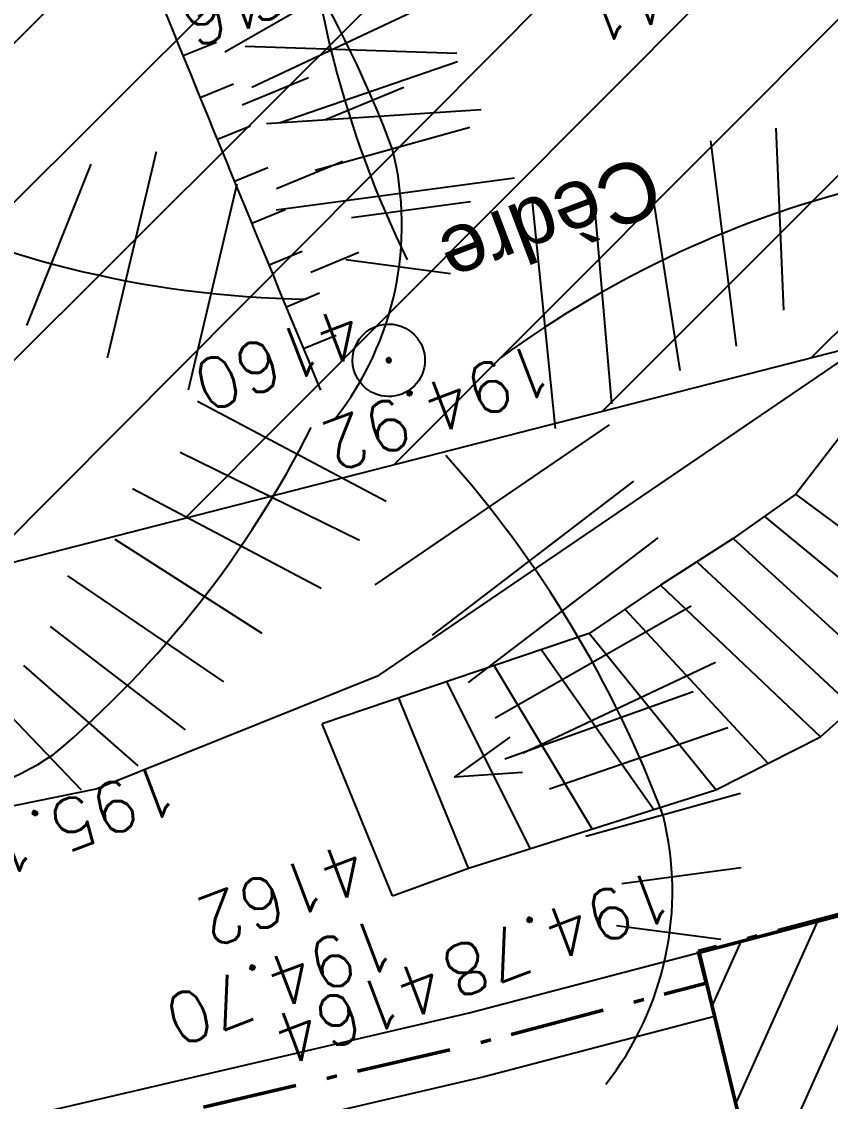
# Model space of a CAD drawing. Header units: centimetres. Extents: x 212517 to 243222, y -357108 to -330212.
# Drawn here: x 233443 to 233984, y -352838 to -352116 of the extents above; entities that cross this region are included whole.
import ezdxf
from ezdxf.enums import TextEntityAlignment as Align
from ezdxf.lldxf.tags import DXFTag

# ---------------------------------------------------------------- set-up
doc = ezdxf.new("R2010")
doc.units = ezdxf.units.CM
doc.linetypes.add('Style de ligne -15', pattern=[2.0832800000000002, 1.25, -0.41656, 0.1388600000000001, -0.2778600000000001])
doc.layers.get('0').update_dxf_attribs({"color": 252})
for name, color, linetype in [('0-EDL-Limite de propriété', 252, 'Continuous'), ('AEP_SSL', 252, 'Continuous'), ('Fond topo - BAT_ANN', 252, 'Continuous'), ('Fond topo - BAT_HAC', 252, 'Continuous'), ('Fond topo - CLO_MUR', 252, 'Continuous'), ('Fond topo - ESPACE_BOISE', 252, 'Continuous'), ('Fond topo - TAL', 252, 'Continuous'), ('Fond topo - TAL_HAC', 252, 'Continuous'), ('Fond topo - VEG', 252, 'Continuous'), ('Fond topo - VEG_TXT_ESSENCE', 252, 'Continuous'), ('Fond topo - Z_500', 252, 'Continuous'), ('prlm-VRD', 2, 'Continuous'), ('SA - béton balayé', 252, 'Continuous'), ('SA - EBC', 252, 'Continuous')]:
    doc.layers.add(name, color=color, linetype=linetype)
doc.layers.add('Fond topo - BAT', color=252, linetype='Continuous', lineweight=50)
doc.layers.add('Fond topo - P', color=252, linetype='Continuous', lineweight=50)
for name, color, linetype, plot in [('Fond topo - N', 252, 'Continuous', False), ('Fond topo - NCACHE', 252, 'Continuous', False), ('Fond topo - ZCACHE', 252, 'Continuous', False)]:
    doc.layers.add(name, color=color, linetype=linetype, plot=plot)
doc.styles.add('2000_ARIAL', font='arial.ttf', dxfattribs={"height": 0.400000006})
doc.styles.add('SIMPLEX', font='simplex_.ttf', dxfattribs={"height": 1.25})
tags = doc.linetypes.add('L1', pattern=[1.0000000298023224, 0.6000000238418579, -0.4000000059604645]).pattern_tags.tags
tags[6:7] = [DXFTag(74, 4), DXFTag(75, 0), DXFTag(340, '0'), DXFTag(46, 0.0), DXFTag(50, 0.0), DXFTag(44, 0.0), DXFTag(45, 0.0)]
tags[4:5] = [DXFTag(74, 4), DXFTag(75, 0), DXFTag(340, '0'), DXFTag(46, 0.0), DXFTag(50, 0.0), DXFTag(44, 0.0), DXFTag(45, 0.0)]

# ---------------------------------------------------------------- blocks, each defined once
blk = doc.blocks.new('Groupe-93-1')
at = {"linetype": 'Style de ligne -15', "lineweight": 50, "ltscale": 50.8, "flags": 128}
blk.add_lwpolyline([(4006.394609720469, -47909.68834525855), (4669.991585523845, -47738.99310571463), (5270.103982145549, -47588.11304046424), (5524.317282135249, -47521.16174032004), (5818.753782112361, -47450.85524026664), (6178.082982856989, -47365.70784074576), (6718.889115626574, -47222.64230386527), (8033.684421379328, -46907.76131383689), (9064.787333256962, -46650.488089197), (9512.901827294589, -46545.94564630301), (10052.32293322778, -46413.51820451529), (10600.87198212838, -46279.29364043982), (11096.09268210626, -46154.2318403414), (11253.70282512403, -46114.57334262641), (11647.41048210359, -46021.60904037268), (11842.75368209577, -47022.44064037116), (11853.57558212972, -47087.63074037345), (11322.41323288179, -47494.67460605414), (11477.84600601888, -48273.72503120215), (11754.49718211389, -48350.09994031699), (12125.36668210721, -48452.48564035208), (12212.35551479554, -48944.09707872184), (12327.4187821219, -49542.05374042304), (12378.1043821404, -49732.93404046806), (12765.67338209844, -50181.35434037955), (12828.24057305551, -50701.20966789038), (13351.77487807965, -50613.72716342719), (13910.589678056, -50518.18596326621), (14793.49687810636, -50371.63416311057), (15546.1961366961, -50223.11751853736), (16407.45376313424, -50074.83962480338), (17478.97495074964, -49870.09156839164), (19172.42823956704, -49476.71054755957), (19326.4063829968, -49436.21867000373), (19321.22462764478, -49414.83761884482), (19577.04648214078, -49347.55574046882), (19894.06428213811, -49273.62144023688), (19899.36485467649, -49295.49275714667), (20951.2141395638, -49062.63392030509), (20779.52236605382, -48879.6302359751), (20629.34478836751, -48621.55946475775), (20567.02413848138, -48408.17069694312), (20487.74118087983, -48130.35493375571), (20449.22586842275, -47871.54001609595), (20430.65921560025, -47654.9843987635), (20428.61554618573, -47531.72503587516), (20440.26417039132, -47396.70607206137), (20521.11617329812, -47066.07901860984), (20588.27912095284, -46931.48534518988), (20894.77060812211, -46577.6378736666), (20360.49931913114, -45796.29225665839), (19834.12346714234, -43992.61227266105), (19800.77094250417, -43406.94181587012), (21121.91656454301, -42860.72737399848), (21353.18401263452, -42772.19703876288), (21891.77343059278, -42548.72819511207), (21875.32658212876, -42508.99784032615), (22608.21988213754, -42207.67824041159)], dxfattribs=at)
blk = doc.blocks.new('ESC01')
at = {"ltscale": 2}
for p, q in [((1.257547, 0.126415), (1.7, 0)), ((1.338104, 0), (0, 0)), ((1.257547, -0.126415), (1.7, 0))]:
    blk.add_line(p, q, dxfattribs=at)
blk = doc.blocks.new('PTOPO')
at = {"layer": 'Fond topo - NCACHE', "style": 'SIMPLEX'}
blk.add_attdef('MAT', text='', height=0.34, dxfattribs=at).set_placement((0.09999999986030161, -0.09999999962747097), align=Align.TOP_LEFT)
at = {"layer": 'Fond topo - ZCACHE', "style": 'SIMPLEX'}
blk.add_attdef('ALT', (0.09999999986030161, 0.09999999962747097), '', height=0.34, dxfattribs=at)
blk = doc.blocks.new('VEG14')
at = {"ltscale": 2, "flags": 128}
for points in [[(0.5, 0, -1), (-0.5, 0, -1)], [(0.016, 0, -1), (-0.016, 0, -1)]]:
    blk.add_lwpolyline(points, format="xyb", close=True, dxfattribs=at)
blk = doc.blocks.new('RESINEUX')
at = {"ltscale": 2}
for p, q in [((-0.104168234, 0.338848375), (-0.014171327, 0.348848031)), ((-0.11416789, 0.298849749), (-0.014171327, 0.318849062)), ((-0.11416789, 0.258851124), (-0.004171670000000001, 0.288850093)), ((-0.104168234, 0.218852498), (0.015827643, 0.258851124)), ((-0.094168577, 0.178853873), (0.015827643, 0.218852499)), ((-0.094168577, 0.128855591), (0.035826955, 0.18885353)), ((0.165822488, 0.178853873), (0.225820426, 0.07885731)), ((-0.08416892100000001, 0.08885696600000001), (0.035826955, 0.148854904)), ((0.115824206, 0.148854904), (0.205821113, 0.038858684)), ((-0.074169264, 0.058857997), (0.05582626800000001, 0.118855935)), ((0.06582592400000001, 0.118855935), (0.155822831, 0.008859715)), ((-0.444156549, 0.058857997), (-0.394158268, 0.108856279)), ((-0.124167546, -0.091136848), (-0.11416789, 0.098856622)), ((-0.41415758, 0.018859372), (-0.374158955, 0.08885696600000001)), ((-0.374158955, -0.011139597), (-0.33416033, 0.08885696600000001)), ((-0.33416033, -0.03113891), (-0.294161704, 0.08885696600000001)), ((-0.294161704, -0.051138223), (-0.264162735, 0.08885696600000001)), ((-0.254163079, -0.06113787900000001), (-0.234163766, 0.08885696600000001)), ((-0.204164797, -0.071137536), (-0.204164797, 0.08885696600000001)), ((-0.164166172, -0.08113719200000001), (-0.164166172, 0.08885696600000001)), ((0.045826612, -0.14113513), (0.125823863, -0.001139941)), ((0.09582489300000001, -0.151134786), (0.175822144, -0.03113891)), ((0.135823519, -0.161134443), (0.225820426, -0.051138223)), ((-0.104168234, -0.06113787900000001), (0.025827299, -0.14113513)), ((-0.11416789, -0.101136505), (-0.004171670000000001, -0.171134099)), ((-0.124167546, -0.151134786), (-0.014171327, -0.211132724)), ((-0.134167203, -0.191133412), (-0.014171327, -0.261131006)), ((-0.134167203, -0.231132037), (-0.034170639, -0.301129632))]:
    blk.add_line(p, q, dxfattribs=at)
for centre, major_axis, ratio, start_param, end_param in [((0.125824658, 0.32584846), (-0.141416496, 0.141416496), 0.9999999999990478, 6.0187679254481, 7.001196311805126), ((0.626553274, 0.375004286), (0.495806787, 0.495806787), 0.9999999999992479, 2.407115294926716, 2.808261770600389), ((0.6156107310000001, -0.413017298), (-0.494244527, 0.494244527), 0.9999999999994863, 5.940864207087385, 6.402329262634387), ((-0.271161699, 0.231851691), (-0.148487321, 0.148487321), 0.999999999999426, 1.039500649605982, 1.948537937165391), ((-0.132308309, 0.771717634), (0.5413446150000001, 0.5413446150000001), 0.999999999999071, 3.63264165587472, 4.003214602841574), ((0, 0), (-0.001131371, 0.001131371), 0.99999999997417, 3.926990817000156, 7.06858347058995), ((0, 0), (-0.001131371, 0.001131371), 0.99999999997417, 0.7853981634103633, 3.926990817000156), ((-0.091248273, -0.737988308), (0.495574425, 0.495574425), 0.9999999999996342, 0.1822567691657557, 0.5883250715815413), ((-0.744748968, -0.046828497), (-0.4953887950000001, 0.4953887950000001), 0.9999999999996526, 3.509030027783859, 3.906773112117224)]:
    blk.add_ellipse(centre, major_axis=major_axis, ratio=ratio, start_param=start_param, end_param=end_param, dxfattribs=at)
blk = doc.blocks.new('A$C1F970F0F')
at = {"layer": 'Fond topo - BAT_HAC'}
h = blk.add_hatch(dxfattribs=at)
h.set_pattern_fill('ANSI31*128', color=256, scale=12.9999995, angle=-10.72360141139323, style=0, pattern_type=2)
h.set_pattern_definition([(235.0656205306617, (9737.541003631788, 14762.77745620973), (33.8375912645085, -23.63562800874848), [])])
h.paths.add_polyline_path([(4541.853864232802, -3609.43623246068), (4805.727335964787, -3590.930469360169), (5130.96586678827, -3577.27527392742), (5147.434569332605, -3902.425994630551), (4559.402374535242, -3955.906196319397)])
at = {"layer": 'SA - béton balayé'}
h = blk.add_hatch(dxfattribs=at)
h.set_pattern_fill('BETON_BALAYE', color=256, scale=49.99999999999999, angle=-10.72360141139323, style=0, pattern_type=2)
h.set_pattern_definition([(349.2763985886067, (-277130161.1279894, -473864756.7787022), (117.3825536141096, 28.65896207176165), [749.9999999999999, -99.99999999999999, 250, -49.99999999999999]), (349.2763985886067, (-277130091.1375459, -473864744.5890418), (-36.75306622226226, 74.64222748057564), [150, -16.5, 299.9999999999999, -37.49999999999999]), (349.2763985886067, (-277130128.6565508, -473864719.6726964), (261.6928111209335, -15.46358973923611), [399.9999999999999, -69.99999999999999, 200, -49.99999999999999])])
edge = h.paths.add_edge_path()
edge.add_arc((5358.091332811397, -2406.5003897603), 327.4139141548844, 197.0353200627598, 248.6714325875425)
edge.add_line((5239.005744553338, -2711.489723728723), (5354.800928152768, -2670.843148670674))
edge.add_line((5354.800928152768, -2670.843148670674), (5445.831428399385, -2528.10670157766))
edge.add_line((5445.831428399385, -2528.106701577661), (5524.939717540758, -2152.462322599101))
edge.add_line((5524.939717540758, -2152.462322599101), (5588.808554118679, -1772.826003617761))
edge.add_line((5588.808554118679, -1772.826003617761), (5596.889083904324, -1066.990457735349))
edge.add_line((5596.889083904324, -1066.990457735349), (5885.902256092508, -1066.084975682855))
edge.add_line((5885.902256092508, -1066.084975682855), (5885.433544670602, -1160.638824703835))
edge.add_line((5885.433544670601, -1160.638824703835), (5929.806132878227, -1224.214564401809))
edge.add_line((5929.806132878228, -1224.214564401809), (5882.232637045039, -1815.085634098996))
edge.add_line((5882.232637045039, -1815.085634098996), (5846.967217674753, -2176.497257896935))
edge.add_line((5846.967217674752, -2176.497257896935), (5783.590593702197, -2717.673661949677))
edge.add_line((5783.590593702197, -2717.673661949676), (5736.967683509527, -2987.71145076046))
edge.add_arc((5322.836185402772, -2830.552333082458), 442.949078330087, 324.08482527455766, 339.2187040935265, ccw=False)
edge.add_arc((5393.318158206119, -2843.383449414451), 379.6041132646011, 288.33551275161386, 319.40786575171865, ccw=False)
edge.add_arc((5315.276949875861, -2562.613601937902), 670.8210163537169, 258.08161623541537, 287.118674714722, ccw=False)
edge.add_arc((5276.252106989228, -2691.399666949642), 536.8769334285904, 239.1203115152312, 259.31827396408, ccw=False)
edge.add_line((5000.706982394531, -3152.172632686719), (4932.207642367547, -3081.259965061483))
edge.add_line((4932.207642367547, -3081.259965061484), (4772.00721949915, -2796.814362761385))
edge.add_line((4772.00721949915, -2796.814362761385), (4755.452634422306, -2567.47380276886))
edge.add_line((4755.452634422306, -2567.47380276886), (4758.579044436935, -2566.940473468178))
edge.add_line((4758.579044436935, -2566.940473468178), (5045.042919798527, -2502.419951333245))
at = {"layer": 'SA - EBC'}
h = blk.add_hatch(dxfattribs=at)
h.set_pattern_fill('_USER', color=256, scale=74.99999999999999, angle=-325.7236014113932, style=0, pattern_type=0)
h.set_pattern_definition([(34.27639858860678, (-277130161.1279894, -473864756.7787022), (-42.238928459823, 61.97477650275113), [])])
edge = h.paths.add_edge_path()
edge.add_line((5801.470568619522, -3162.013069131843), (4083.559282644929, -3271.123614088357))
edge.add_line((4083.559282644929, -3271.123614088356), (4014.481307725509, -3717.332461968055))
edge.add_line((4014.48130772551, -3717.332461968055), (3135.517961824245, -3810.19300101904))
edge.add_line((3135.517961824245, -3810.19300101904), (2274.245008604417, -3693.648081323564))
edge.add_line((2274.245008604417, -3693.648081323564), (1554.636776175834, -3420.099318784944))
edge.add_arc((2508.775769578408, -2315.674454232369), 1459.498372788833, 157.1868533427094, 229.1754823893534, ccw=False)
edge.add_arc((1966.013830892235, -2087.371785851423), 870.6752834691503, 94.3015183869224, 157.1868533106914, ccw=False)
edge.add_line((1900.708697991695, -1219.149067345796), (2859.239020416566, -1223.495634912559))
edge.add_arc((3100.860739749298, 1265.329539486049), 2500.526305395239, 264.4549516394795, 302.9422754293212)
edge.add_arc((4209.331858878893, -445.3369775435177), 462.1229708170858, 302.9422754305585, 376.8336969250394)
edge.add_arc((2214.122706379954, -1049.006753214115), 2546.655714682971, 16.8336969158998, 38.14703645440247)
edge.add_arc((3041.32627014761, -399.2990096244524), 1494.806919462396, 38.14703657403813, 72.97328584086019)
edge.add_line((3479.031970107599, 1029.988031775616), (2182.437305702805, 1414.38613606858))
edge.add_line((2182.437305702805, 1414.38613606858), (1056.590900019184, 1822.819186472099))
edge.add_arc((1766.412018482452, 3779.442320525911), 2081.398594438606, 212.7495497786225, 250.0603089288685, ccw=False)
edge.add_line((15.86575126143373, 2653.472571668582), (-104.0907319930869, 3091.26353710603))
edge.add_line((-104.0907319930869, 3091.26353710603), (-169.6986146466322, 3639.54836895815))
edge.add_line((-169.6986146466322, 3639.548368958149), (-35.58090533515337, 6158.014854826562))
edge.add_arc((-194.3533792400212, 7143.826589584332), 998.5156357593988, 279.1493507374978, 373.962283499627)
edge.add_arc((2392.201579171132, 7786.918955579627), 1666.786287877102, 172.6269749467245, 193.9622835974407, ccw=False)
edge.add_arc((-45.50651600643437, 8102.354993671941), 791.2455775503726, -7.373025019439765, 16.43829965925021)
edge.add_line((713.3969204091394, 8326.263765657093), (486.7428317772967, 9142.81155059313))
edge.add_line((486.7428317772967, 9142.811550593131), (1338.845530021721, 9564.23852196786))
edge.add_line((1338.845530021721, 9564.23852196786), (1632.623584095551, 8945.24637913095))
edge.add_line((1632.623584095551, 8945.246379130947), (1394.029444699765, 8829.874494032001))
edge.add_line((1394.029444699765, 8829.874494032001), (1731.997733793977, 8131.230781666551))
edge.add_arc((1233.216649704336, 7889.945865525577), 554.0766919865823, -19.640967550384175, 25.815335324856676, ccw=False)
edge.add_line((1755.055695752756, 7703.706797235046), (1558.214479468655, 6807.520788570679))
edge.add_line((1558.214479468655, 6807.52078857068), (1570.021725572625, 6609.158708993335))
edge.add_line((1570.021725572625, 6609.158708993335), (1852.913141606868, 5734.125706863067))
edge.add_line((1852.913141606869, 5734.125706863067), (2726.748207475315, 4020.986816292172))
edge.add_line((2726.748207475315, 4020.986816292172), (3802.352916265851, 4004.947770972833))
edge.add_arc((8355.58168857983, 5950.706307988518), 4951.552134169374, 203.138762427905, 230.8301436200186)
edge.add_arc((13583.66465597079, 12367.85935474512), 13228.79229856088, 230.8301435441083, 233.1638398044412)
edge.add_line((5652.622255943647, 1780.153648245416), (4998.697813068342, 1820.441475819727))
edge.add_line((4998.697813068342, 1820.441475819727), (4863.841220233488, 767.0816613875431))
edge.add_line((4863.841220233488, 767.0816613875434), (5595.355488733695, 631.185878681516))
edge.add_line((5595.355488733695, 631.1858786815158), (5852.747939948536, -2020.707044821664))
edge.add_line((5852.747939948536, -2020.707044821665), (5881.394298709887, -2966.563612924887))
edge.add_line((5881.394298709887, -2966.563612924887), (5801.470568619523, -3162.013069131842))
at = {"layer": 'AEP_SSL', "elevation": 9.999999999999998e-08, "flags": 128}
blk.add_lwpolyline([(-4528.821963781957, 1510.366913031162), (-2554.95676399837, 1447.318525268213), (-2009.46431272992, 953.3121996921549), (-1974.130445357614, -2549.104167440536), (-1760.191604675106, -3033.974676226209), (-1600.127185498399, -3169.916464212493), (-1007.958216168089, -3359.143878629571), (-742.7402135561805, -3373.227271705965), (185.7644486929067, -3466.149391532337), (1457.680139553027, -3407.246855666408), (3098.737656271729, -3442.411852942929), (4165.909978031491, -3426.731274088185), (4366.116630586753, -3387.312489108264), (5044.428961021786, -3091.927656257742), (5412.289028469191, -2796.609514369696), (5536.700633028197, -2598.110987192279), (5703.441363650248, 1048.232751273365), (5867.406317671058, 3278.047774201862), (6182.748241543506, 4434.064793799239), (6284.146511390897, 4550.427419959863), (6475.981668657886, 4711.41474985716), (8025.350887839351, 5692.826034684554), (8693.398131395103, 6258.370148193826), (10978.7345952306, 10130.53863316135)], dxfattribs=at)
at = {"layer": 'Fond topo - BAT', "ltscale": 2, "flags": 128}
blk.add_lwpolyline([(5150.301034219874, -3959.020199222087), (5130.965866696764, -3577.275273910091), (4805.727335964787, -3590.930469360169), (4541.853864106638, -3609.436232626363), (4559.402374500583, -3955.906196502409)], dxfattribs=at)
at = {"layer": 'Fond topo - BAT_ANN', "ltscale": 2, "flags": 128}
for points in [[(4836.465335412589, -3164.663910833625), (4753.500117516616, -3239.484305935986), (4662.651046023231, -3320.312459688666), (4615.936370906869, -3341.59924400513), (4562.253961070778, -3363.116863683591), (4509.438860317091, -3386.146469792559), (4322.56961442778, -3412.267120055782)], [(4400.699511628964, -3525.415350615756), (4573.044657816186, -3504.716567574972), (4648.555842647266, -3482.883142548822), (4698.934544025078, -3452.459871150757), (4754.978834057219, -3420.013472040001), (4846.255537566292, -3340.237259114292), (4928.95860080584, -3263.163838291857)], [(4754.978834057219, -3420.013472040001), (4662.651046023231, -3320.312459688666)], [(4639.293708433165, -3330.955852077829), (4726.956689049813, -3436.236671549626)], [(4615.936370906869, -3341.59924400513), (4698.934544025078, -3452.459871150757)], [(4589.095165988823, -3352.35805384436), (4673.745193312952, -3467.671507034968)], [(4562.253961070778, -3363.116863683591), (4648.555842647266, -3482.883142548822)], [(4535.846410682496, -3374.631666735909), (4610.800250223061, -3493.79985510765)], [(4573.044657816186, -3504.716567574972), (4509.438860317091, -3386.146469792559)], [(4476.102952463526, -3390.806175291632), (4529.954316880408, -3509.891750200409)], [(4409.431137015648, -3400.125585296211), (4443.773634933988, -3520.242115721468)], [(4442.767044691061, -3395.465880237338), (4486.863975892642, -3515.066933100364)], [(4400.699511628964, -3525.415350615756), (4376.111993908439, -3404.782947145451)], [(4347.412764410224, -3534.15371790223), (4322.56961442778, -3412.267120055782)], [(4347.412764410224, -3534.15371790223), (4400.699511628964, -3525.415350615756)]]:
    blk.add_lwpolyline(points, dxfattribs=at)
at = {"layer": 'Fond topo - CLO_MUR', "ltscale": 2, "flags": 128}
for points in [[(-2194.124886848128, -3640.41341057077), (-1779.605455867094, -3650.208662719238), (-1546.020657386706, -3654.648744429584), (-979.1873878731271, -3664.755483349757), (-84.42998084004125, -3685.046773148744), (682.4529685832379, -3679.181903590445), (1556.316435041479, -3693.74234729357), (2360.126945313828, -3691.712208010289), (2646.641317833255, -3691.949470374349), (3154.827812910985, -3671.851028050152), (4383.225462491365, -3620.561032541862), (4541.853864106638, -3609.436232626363)], [(4544.079586362544, -3653.379899948929), (4385.06102059687, -3664.522728551929), (3156.614999895126, -3715.814744086322), (2647.492852185535, -3735.950190664286), (2360.164291241934, -3735.712253959232), (1556.005453945276, -3737.743273096836), (682.2546667522971, -3723.184706836199), (-84.76060021465764, -3729.050588284192), (-980.078382065853, -3708.746590270487), (-1546.830969396054, -3698.641290134507), (-1780.543294202301, -3694.198784310404), (-2193.403537050725, -3684.442739456119)]]:
    blk.add_lwpolyline(points, dxfattribs=at)
at = {"layer": 'Fond topo - ESPACE_BOISE', "linetype": 'L1', "ltscale": 2, "flags": 128}
blk.add_lwpolyline([(5801.470568619522, -3162.013069131843), (4083.559282644929, -3271.123614088356), (4014.48130772551, -3717.332461968055), (3135.517961824245, -3810.19300101904), (2274.245008604417, -3693.648081323564), (1554.636776175834, -3420.099318784944, -0.3248648439675891), (1163.447808694293, -1749.787382690587, -0.2814891279475962), (1900.708697991695, -1219.149067345796), (2859.239020416566, -1223.495634912559, 0.1695292870025676), (4460.631470672048, -833.159289007697, 0.3340686001642133), (4651.652558133293, -311.5085830883972, 0.09326601102169153), (4216.884593398947, 524.0158635944096, 0.153138720952933), (3479.031970107599, 1029.988031775616), (2182.437305702805, 1414.38613606858), (1056.590900019184, 1822.819186472099, -0.1642525569996709), (15.86575126143373, 2653.472571668582), (-104.0907319930869, 3091.26353710603), (-169.6986146466322, 3639.548368958149), (-35.58090533515337, 6158.014854826562, 0.4390366150430304), (774.660880078399, 7384.751557306568, -0.09336270405047195), (739.1967976091219, 8000.81547627212, 0.104271961321091), (713.3969204091394, 8326.263765657093), (486.7428317772967, 9142.811550593131), (1338.845530021721, 9564.23852196786), (1632.623584095551, 8945.246379130947), (1394.029444699765, 8829.874494032001), (1731.997733793977, 8131.23078166655, -0.2009829630843761), (1755.055695752756, 7703.706797235046), (1558.214479468655, 6807.52078857068), (1570.021725572625, 6609.158708993335), (1852.913141606869, 5734.125706863067), (2726.748207475315, 4020.986816292172), (3802.352916265851, 4004.947770972833, 0.121417881002313), (5228.074839294609, 2111.882341611708, 0.01018302282179253), (5652.622255943647, 1780.153648245416), (4998.697813068342, 1820.441475819727), (4863.841220233488, 767.0816613875434), (5595.355488733695, 631.1858786815158), (5852.747939948536, -2020.707044821665), (5881.394298709887, -2966.563612924887)], format="xyb", close=True, dxfattribs=at)
at = {"layer": 'Fond topo - TAL', "ltscale": 2, "flags": 128}
blk.add_lwpolyline([(4363.292324803278, -3192.810845895487, -0.00182447519711596), (4296.383499356365, -2866.656186942717, -0.004093627037736285), (4268.285340846044, -2720.94870023568, -0.0001187648651680092), (4157.143474496993, -2117.29552576787, -0.004507894899441317), (4154.362568957866, -2101.364977120084, -0.001609595023341875), (4111.153456494228, -1834.613787809557, 0.0005642418226581465), (4062.755593042857, -1531.82033520029)], format="xyb", dxfattribs=at)
at = {"layer": 'Fond topo - TAL_HAC', "ltscale": 2}
for p, q in [((4314.395276850601, -2955.655753007758), (4337.913633567134, -2950.871727705808)), ((4320.438562513202, -2985.314286680446), (4343.953740069518, -2980.514659364413)), ((4346.983625952139, -2995.334118148631), (4394.010794212565, -2985.719263078989)), ((4400.083828011687, -3015.322955161822), (4455.595886956552, -3003.934963018799)), ((4326.501523585353, -3014.968804487814), (4350.013511777224, -3010.153577111528)), ((4332.58415742498, -3044.619293227971), (4356.092945784757, -3039.78846788495)), ((4359.142492753972, -3054.603893588882), (4406.156861851015, -3044.926647157482)), ((4338.686461492613, -3074.265739908031), (4362.192039631681, -3069.419319275485)), ((4344.8084328481, -3103.908131648803), (4368.310790614906, -3099.046117027025)), ((4371.379993203562, -3113.857483212231), (4405.313142498677, -3106.825875711099)), ((4350.950069078131, -3133.54645529172), (4374.449195906598, -3128.668849419099)), ((4357.111367271668, -3163.18069767874), (4380.11362895462, -3158.390303531894))]:
    blk.add_line(p, q, dxfattribs=at)
at = {"layer": 'Fond topo - BAT_ANN', "ltscale": 2, "xscale": 99.99999999999997, "yscale": 99.99999999999997, "zscale": 99.99999999999997, "rotation": 188.9727535810631}
blk.add_blockref('ESC01', (4570.542191357455, -3437.146443688514), dxfattribs=at)
at = {"layer": 'Fond topo - P', "ltscale": 2}
ref = blk.add_blockref('PTOPO', (4746.814455323939, -2927.370207723081), dxfattribs=dict(at, xscale=99.99999999999994, yscale=99.99999999999994, zscale=99.99999999999994, rotation=190.0656205306617))
ref.add_attrib('MAT', '4427', dxfattribs={"layer": 'Fond topo - N', "color": 0, "ltscale": 2, "height": 33.99999999999999, "rotation": 190.0656204987762, "style": 'SIMPLEX'}).set_placement((4735.220613514915, -2919.271884977054), align=Align.TOP_LEFT)
ref.add_attrib('ALT', '191.41', (4738.716132600788, -2938.964049536437), dxfattribs={"layer": 'Fond topo - Z_500', "color": 0, "ltscale": 2, "height": 33.99999999999999, "rotation": 190.0656204987762, "style": 'SIMPLEX'})
ref = blk.add_blockref('PTOPO', (4490.537556153314, -2932.435678888362), dxfattribs=dict(at, xscale=99.99999999999994, yscale=99.99999999999994, zscale=99.99999999999994, rotation=190.0656205306617))
ref.add_attrib('MAT', '4426', dxfattribs={"layer": 'Fond topo - N', "color": 0, "ltscale": 2, "height": 33.99999999999999, "rotation": 190.0656204987762, "style": 'SIMPLEX'}).set_placement((4478.943714321414, -2924.337356138004), align=Align.TOP_LEFT)
ref.add_attrib('ALT', '194.46', (4473.875150879201, -2891.360449027911), dxfattribs={"layer": 'Fond topo - Z_500', "color": 0, "ltscale": 2, "height": 33.99999999999999, "rotation": 190.0656204987762, "style": 'SIMPLEX'})
ref = blk.add_blockref('PTOPO', (4411.592960843032, -3181.51552300641), dxfattribs=dict(at, xscale=99.99999999999994, yscale=99.99999999999994, zscale=99.99999999999994, rotation=190.0656205306617))
ref.add_attrib('MAT', '4160', dxfattribs={"layer": 'Fond topo - N', "color": 0, "ltscale": 2, "height": 33.99999999999999, "rotation": 190.0656204987762, "style": 'SIMPLEX'}).set_placement((4399.999119011132, -3173.41720025605), align=Align.TOP_LEFT)
ref.add_attrib('ALT', '194.92', (4514.136132692491, -3187.707351947866), dxfattribs={"layer": 'Fond topo - Z_500', "color": 0, "ltscale": 2, "height": 33.99999999999999, "rotation": 190.0656204987762, "style": 'SIMPLEX'})
ref = blk.add_blockref('PTOPO', (4101.990278430512, -3422.998432229554), dxfattribs=dict(at, xscale=99.99999999999994, yscale=99.99999999999994, zscale=99.99999999999994, rotation=190.0656205306617))
ref.add_attrib('MAT', '4165', dxfattribs={"layer": 'Fond topo - N', "color": 0, "ltscale": 2, "height": 33.99999999999999, "rotation": 190.0656204987762, "style": 'SIMPLEX'}).set_placement((4090.39643662149, -3414.900109483527), align=Align.TOP_LEFT)
ref.add_attrib('ALT', '195.17', (4215.638178423449, -3417.023255631792), dxfattribs={"layer": 'Fond topo - Z_500', "color": 0, "ltscale": 2, "height": 33.99999999999999, "rotation": 190.0656204987762, "style": 'SIMPLEX'})
ref = blk.add_blockref('PTOPO', (4347.412764410224, -3534.15371790223), dxfattribs=dict(at, xscale=99.99999999999994, yscale=99.99999999999994, zscale=99.99999999999994, rotation=190.0656205306617))
ref.add_attrib('MAT', '4162', dxfattribs={"layer": 'Fond topo - N', "color": 0, "ltscale": 2, "height": 33.99999999999999, "rotation": 190.0656204987762, "style": 'SIMPLEX'}).set_placement((4335.818922578323, -3526.05539515187), align=Align.TOP_LEFT)
ref.add_attrib('ALT', '194.70', (4339.314441687073, -3545.747559715585), dxfattribs={"layer": 'Fond topo - Z_500', "color": 0, "ltscale": 2, "height": 33.99999999999999, "rotation": 190.0656204987762, "style": 'SIMPLEX'})
ref = blk.add_blockref('PTOPO', (4383.225462491365, -3620.561032541862), dxfattribs=dict(at, xscale=99.99999999999994, yscale=99.99999999999994, zscale=99.99999999999994, rotation=190.0656205306617))
ref.add_attrib('MAT', '4164', dxfattribs={"layer": 'Fond topo - N', "color": 0, "ltscale": 2, "height": 33.99999999999999, "rotation": 190.0656204987762, "style": 'SIMPLEX'}).set_placement((4371.631620682342, -3612.462709795836), align=Align.TOP_LEFT)
ref.add_attrib('ALT', '194.78', (4527.535513093965, -3548.839726278484), dxfattribs={"layer": 'Fond topo - Z_500', "color": 0, "ltscale": 2, "height": 33.99999999999999, "rotation": 190.0656204987762, "style": 'SIMPLEX'})
at = {"layer": 'Fond topo - VEG', "ltscale": 2, "zscale": 99.99999999999997}
for name, p, xscale, yscale, rotation in [('RESINEUX', (4316.669124202617, -2710.066336916595), 997.2781133949251, 997.2781133949251, 116.6488402594871), ('RESINEUX', (4411.592960912349, -3181.515522640387), 997.2781133949251, 997.2781133949251, 116.6488402594871), ('VEG14', (4411.592960843032, -3181.51552300641), 48.44799999999999, 48.44799999999999, 207.8417380991697)]:
    blk.add_blockref(name, p, dxfattribs=dict(at, xscale=xscale, yscale=yscale, rotation=rotation))
at = {"layer": 'Fond topo - VEG_TXT_ESSENCE', "style": '2000_ARIAL'}
blk.add_text('Cèdre', height=39.99999999999999, rotation=190.0656205035111, dxfattribs=at).set_placement((4606.622254595552, -3077.813623295483))

msp = doc.modelspace()

# ---------------------------------------------------------------- block references
at = {"layer": '0-EDL-Limite de propriété'}
msp.add_blockref('Groupe-93-1', (214574.704544979, -303323.1569814135), dxfattribs=at)
at = {"layer": 'prlm-VRD', "rotation": 10.72360141139323}
msp.add_blockref('A$C1F970F0F', (228762.2467792132, -350037.5300254133), dxfattribs=at)

doc.saveas('drawing.dxf')
